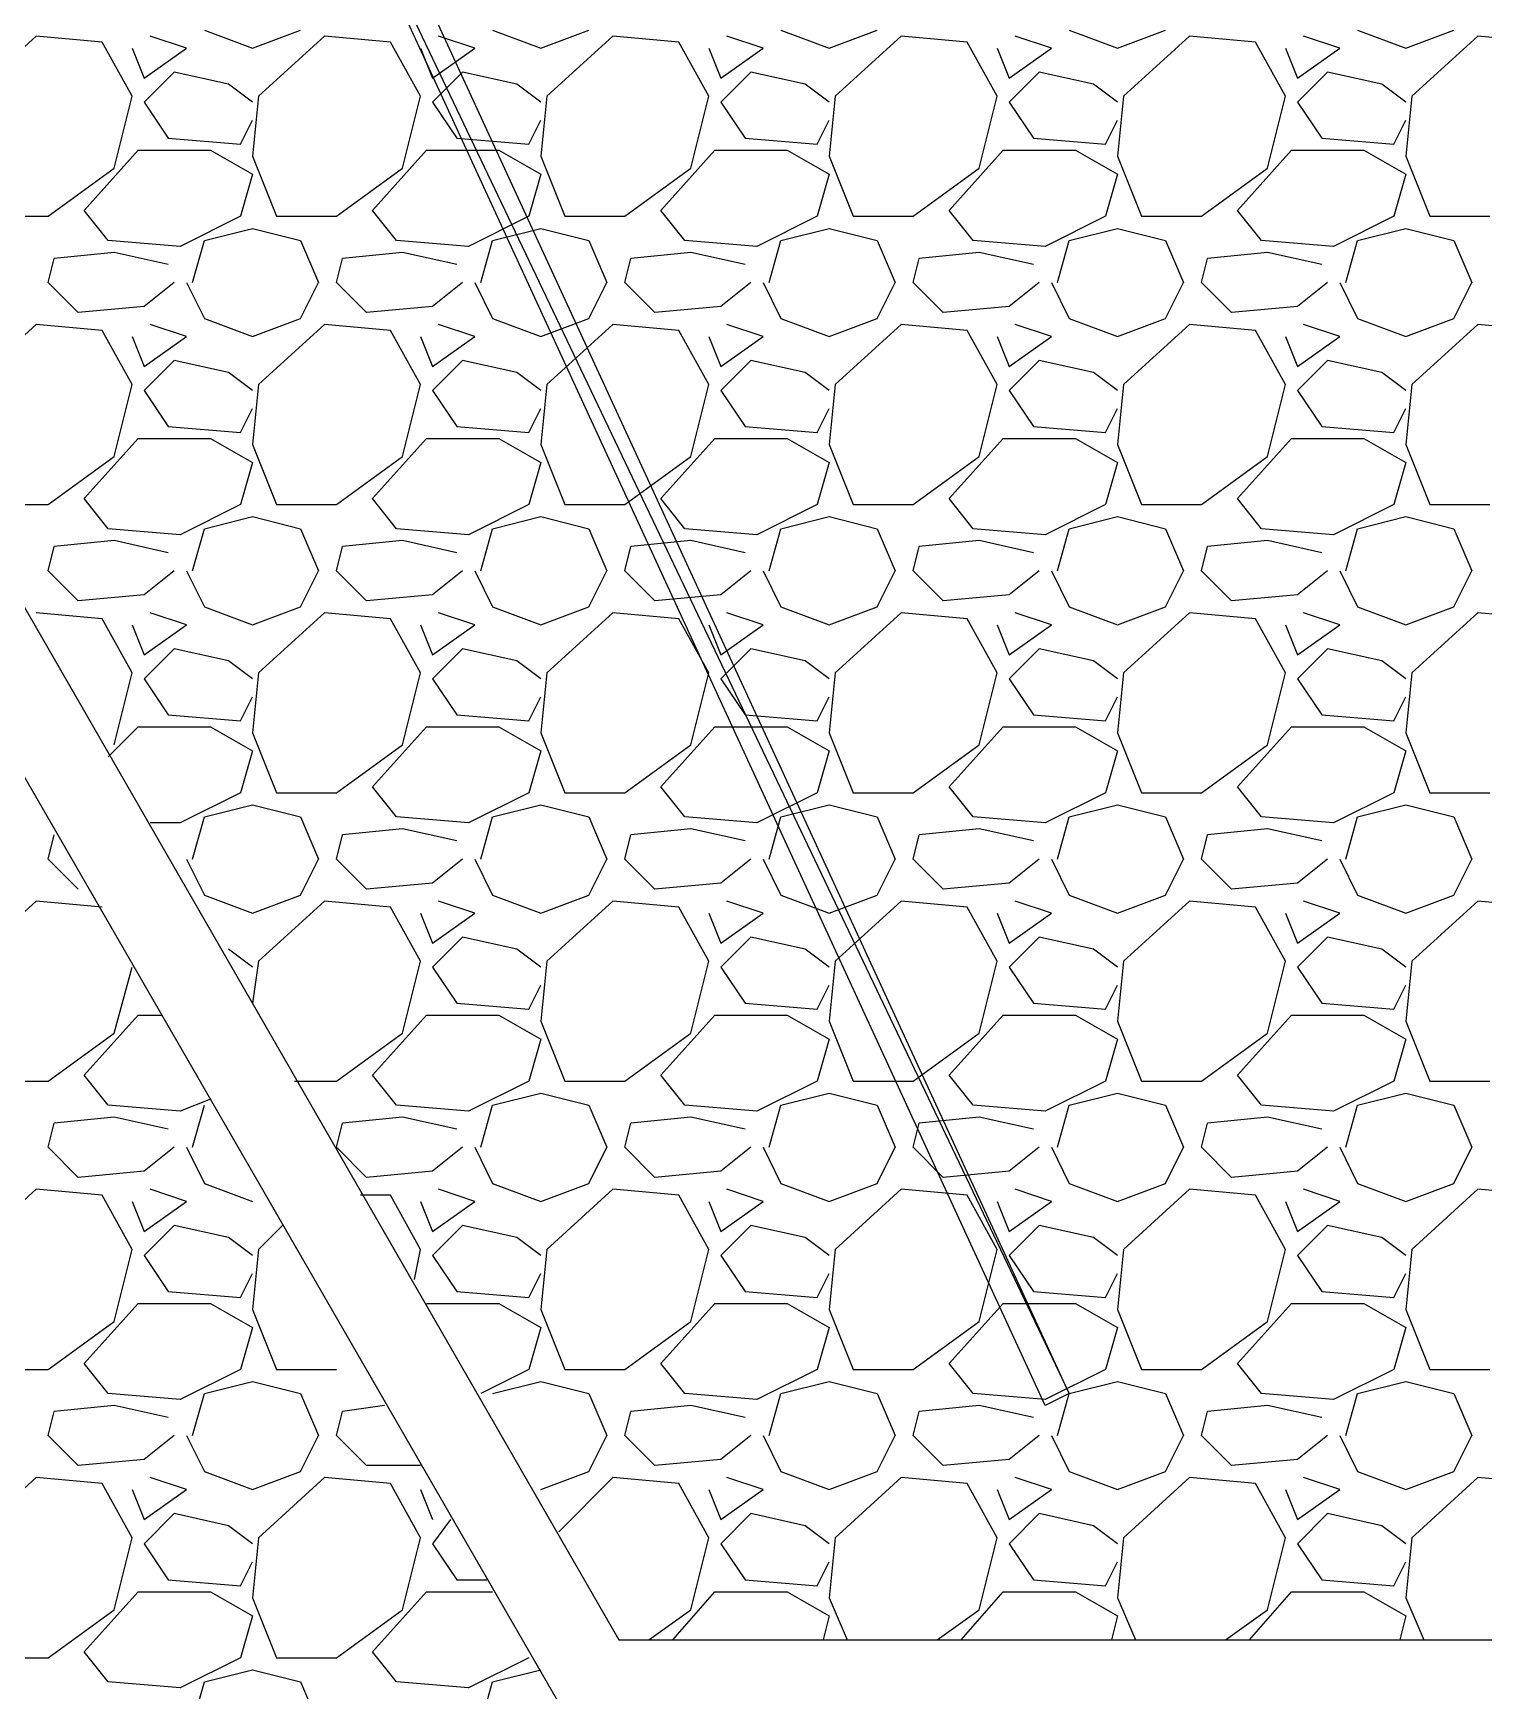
# Model space of a CAD drawing. Header units: metres. Extents: x 1 to 213, y 1 to 147.
# Drawn here: x 77.726 to 80.282, y 135.557 to 138.478 of the extents above; entities that cross this region are included whole.
import ezdxf

# ---------------------------------------------------------------- set-up
doc = ezdxf.new("R2010")
doc.units = ezdxf.units.M
doc.layers.add('00-BASE-ARQUITECTURA', color=8, linetype='Continuous')

msp = doc.modelspace()

# ---------------------------------------------------------------- linework, layer by layer
at = {"layer": '00-BASE-ARQUITECTURA'}
for points in [[(76.2599, 139.9857), (78.7576, 135.6465), (82.4512, 135.6465)], [(76.1753, 139.8269), (78.6729, 135.4983), (82.3559, 135.4983)], [(78.0591, 139.3189), (78.0168, 139.2978), (79.5513, 136.0804), (78.0591, 139.3189)], [(78.0168, 139.2978), (79.5513, 136.0804), (79.509, 136.0593), (78.0168, 139.2978)], [(77.731, 138.4723), (77.6146, 138.3664)], [(77.8474, 138.4617), (77.731, 138.4723)], [(77.9004, 138.3664), (77.8474, 138.4617)], [(77.9956, 138.4511), (77.9321, 138.4723)], [(78.0274, 138.4828), (78.112, 138.4511)], [(78.112, 138.4511), (78.1967, 138.4828)], [(78.239, 138.4723), (78.1226, 138.3664)], [(78.3554, 138.4617), (78.239, 138.4723)], [(78.4084, 138.3664), (78.3554, 138.4617)], [(78.5036, 138.4511), (78.4401, 138.4723)], [(78.5353, 138.4828), (78.62, 138.4511)], [(78.62, 138.4511), (78.7047, 138.4828)], [(78.747, 138.4723), (78.6306, 138.3664)], [(78.8634, 138.4617), (78.747, 138.4723)], [(78.9164, 138.3664), (78.8634, 138.4617)], [(79.0116, 138.4511), (78.9481, 138.4723)], [(79.0433, 138.4828), (79.128, 138.4511)], [(79.128, 138.4511), (79.2127, 138.4828)], [(79.255, 138.4723), (79.1386, 138.3664)], [(79.3714, 138.4617), (79.255, 138.4723)], [(79.4244, 138.3664), (79.3714, 138.4617)], [(79.5196, 138.4511), (79.4561, 138.4723)], [(79.5513, 138.4828), (79.636, 138.4511)], [(79.636, 138.4511), (79.7207, 138.4828)], [(79.763, 138.4723), (79.6466, 138.3664)], [(79.8794, 138.4617), (79.763, 138.4723)], [(79.9324, 138.3664), (79.8794, 138.4617)], [(80.0276, 138.4511), (79.9641, 138.4723)], [(80.0593, 138.4828), (80.144, 138.4511)], [(80.144, 138.4511), (80.2287, 138.4828)], [(80.271, 138.4723), (80.1546, 138.3664)], [(80.3874, 138.4617), (80.271, 138.4723)], [(77.9004, 138.4511), (77.9215, 138.3982)], [(77.9215, 138.3982), (77.9956, 138.4511)], [(78.4084, 138.4511), (78.4295, 138.3982)], [(78.4295, 138.3982), (78.5036, 138.4511)], [(78.9164, 138.4511), (78.9375, 138.3982)], [(78.9375, 138.3982), (79.0116, 138.4511)], [(79.4244, 138.4511), (79.4455, 138.3982)], [(79.4455, 138.3982), (79.5196, 138.4511)], [(79.9324, 138.4511), (79.9535, 138.3982)], [(79.9535, 138.3982), (80.0276, 138.4511)], [(77.9744, 138.4088), (77.9215, 138.3558)], [(78.0697, 138.3876), (77.9744, 138.4088)], [(78.4824, 138.4088), (78.4295, 138.3558)], [(78.5777, 138.3876), (78.4824, 138.4088)], [(78.9904, 138.4088), (78.9375, 138.3558)], [(79.0857, 138.3876), (78.9904, 138.4088)], [(79.4984, 138.4088), (79.4455, 138.3558)], [(79.5937, 138.3876), (79.4984, 138.4088)], [(80.0064, 138.4088), (79.9535, 138.3558)], [(80.1017, 138.3876), (80.0064, 138.4088)], [(78.112, 138.3558), (78.0697, 138.3876)], [(78.62, 138.3558), (78.5777, 138.3876)], [(79.128, 138.3558), (79.0857, 138.3876)], [(79.636, 138.3558), (79.5937, 138.3876)], [(80.144, 138.3558), (80.1017, 138.3876)], [(77.8686, 138.2394), (77.9004, 138.3664)], [(77.9215, 138.3558), (77.9638, 138.2923)], [(78.1226, 138.3664), (78.112, 138.2606)], [(78.3766, 138.2394), (78.4084, 138.3664)], [(78.4295, 138.3558), (78.4719, 138.2923)], [(78.6306, 138.3664), (78.62, 138.2606)], [(78.8846, 138.2394), (78.9164, 138.3664)], [(78.9375, 138.3558), (78.9799, 138.2923)], [(79.1386, 138.3664), (79.128, 138.2606)], [(79.3926, 138.2394), (79.4244, 138.3664)], [(79.4455, 138.3558), (79.4879, 138.2923)], [(79.6466, 138.3664), (79.636, 138.2606)], [(79.9006, 138.2394), (79.9324, 138.3664)], [(79.9535, 138.3558), (79.9959, 138.2923)], [(80.1546, 138.3664), (80.144, 138.2606)], [(78.0909, 138.2818), (78.112, 138.3241)], [(78.5989, 138.2818), (78.62, 138.3241)], [(79.1069, 138.2818), (79.128, 138.3241)], [(79.6149, 138.2818), (79.636, 138.3241)], [(80.1228, 138.2818), (80.144, 138.3241)], [(77.9638, 138.2923), (78.0909, 138.2818)], [(78.4719, 138.2923), (78.5989, 138.2818)], [(78.9799, 138.2923), (79.1069, 138.2818)], [(79.4879, 138.2923), (79.6149, 138.2818)], [(79.9959, 138.2923), (80.1228, 138.2818)], [(77.8157, 138.1653), (77.9109, 138.2712)], [(77.9109, 138.2712), (78.0379, 138.2712)], [(78.0379, 138.2712), (78.112, 138.2288)], [(78.112, 138.2606), (78.1544, 138.1548)], [(78.3237, 138.1653), (78.4189, 138.2712)], [(78.4189, 138.2712), (78.5459, 138.2712)], [(78.5459, 138.2712), (78.62, 138.2288)], [(78.62, 138.2606), (78.6624, 138.1548)], [(78.8317, 138.1653), (78.9269, 138.2712)], [(78.9269, 138.2712), (79.0539, 138.2712)], [(79.0539, 138.2712), (79.128, 138.2288)], [(79.128, 138.2606), (79.1704, 138.1548)], [(79.3397, 138.1653), (79.4349, 138.2712)], [(79.4349, 138.2712), (79.5619, 138.2712)], [(79.5619, 138.2712), (79.636, 138.2288)], [(79.636, 138.2606), (79.6784, 138.1548)], [(79.8477, 138.1653), (79.9429, 138.2712)], [(79.9429, 138.2712), (80.0699, 138.2712)], [(80.0699, 138.2712), (80.144, 138.2288)], [(80.144, 138.2606), (80.1864, 138.1548)], [(77.7522, 138.1548), (77.8686, 138.2394)], [(78.112, 138.2288), (78.0909, 138.1548)], [(78.2602, 138.1548), (78.3766, 138.2394)], [(78.62, 138.2288), (78.5989, 138.1548)], [(78.7682, 138.1548), (78.8846, 138.2394)], [(79.128, 138.2288), (79.1069, 138.1548)], [(79.2762, 138.1548), (79.3926, 138.2394)], [(79.636, 138.2288), (79.6149, 138.1548)], [(79.7842, 138.1548), (79.9006, 138.2394)], [(80.144, 138.2288), (80.1228, 138.1548)], [(77.858, 138.1124), (77.8157, 138.1653)], [(78.366, 138.1124), (78.3237, 138.1653)], [(78.874, 138.1124), (78.8317, 138.1653)], [(79.382, 138.1124), (79.3397, 138.1653)], [(79.89, 138.1124), (79.8477, 138.1653)], [(77.6464, 138.1548), (77.7522, 138.1548)], [(78.0909, 138.1548), (77.985, 138.1018)], [(78.1544, 138.1548), (78.2602, 138.1548)], [(78.5989, 138.1548), (78.493, 138.1018)], [(78.6624, 138.1548), (78.7682, 138.1548)], [(79.1069, 138.1548), (79.001, 138.1018)], [(79.1704, 138.1548), (79.2762, 138.1548)], [(79.6149, 138.1548), (79.509, 138.1018)], [(79.6784, 138.1548), (79.7842, 138.1548)], [(80.1228, 138.1548), (80.017, 138.1018)], [(80.1864, 138.1548), (80.2922, 138.1548)], [(77.985, 138.1018), (77.858, 138.1124)], [(78.0062, 138.0383), (78.0274, 138.1124)], [(78.0274, 138.1124), (78.112, 138.1336)], [(78.112, 138.1336), (78.1967, 138.1124)], [(78.1967, 138.1124), (78.2284, 138.0383)], [(78.493, 138.1018), (78.366, 138.1124)], [(78.5142, 138.0383), (78.5353, 138.1124)], [(78.5353, 138.1124), (78.62, 138.1336)], [(78.62, 138.1336), (78.7047, 138.1124)], [(78.7047, 138.1124), (78.7364, 138.0383)], [(79.001, 138.1018), (78.874, 138.1124)], [(79.0222, 138.0383), (79.0433, 138.1124)], [(79.0433, 138.1124), (79.128, 138.1336)], [(79.128, 138.1336), (79.2127, 138.1124)], [(79.2127, 138.1124), (79.2444, 138.0383)], [(79.509, 138.1018), (79.382, 138.1124)], [(79.5302, 138.0383), (79.5513, 138.1124)], [(79.5513, 138.1124), (79.636, 138.1336)], [(79.636, 138.1336), (79.7207, 138.1124)], [(79.7207, 138.1124), (79.7524, 138.0383)], [(80.017, 138.1018), (79.89, 138.1124)], [(80.0382, 138.0383), (80.0593, 138.1124)], [(80.0593, 138.1124), (80.144, 138.1336)], [(80.144, 138.1336), (80.2287, 138.1124)], [(80.2287, 138.1124), (80.2604, 138.0383)], [(77.7522, 138.0383), (77.7628, 138.0807)], [(77.8686, 138.0913), (77.7628, 138.0807)], [(77.9638, 138.0701), (77.8686, 138.0913)], [(78.2602, 138.0383), (78.2708, 138.0807)], [(78.3766, 138.0913), (78.2708, 138.0807)], [(78.4719, 138.0701), (78.3766, 138.0913)], [(78.7682, 138.0383), (78.7788, 138.0807)], [(78.8846, 138.0913), (78.7788, 138.0807)], [(78.9799, 138.0701), (78.8846, 138.0913)], [(79.2762, 138.0383), (79.2868, 138.0807)], [(79.3926, 138.0913), (79.2868, 138.0807)], [(79.4879, 138.0701), (79.3926, 138.0913)], [(79.7842, 138.0383), (79.7948, 138.0807)], [(79.9006, 138.0913), (79.7948, 138.0807)], [(79.9959, 138.0701), (79.9006, 138.0913)], [(77.8051, 137.9854), (77.7522, 138.0383)], [(77.9744, 138.0383), (77.9215, 137.996)], [(77.9956, 138.0383), (78.0274, 137.9748)], [(78.1967, 137.9748), (78.2284, 138.0383)], [(78.3131, 137.9854), (78.2602, 138.0383)], [(78.4824, 138.0383), (78.4295, 137.996)], [(78.5036, 138.0383), (78.5353, 137.9748)], [(78.7047, 137.9748), (78.7364, 138.0383)], [(78.8211, 137.9854), (78.7682, 138.0383)], [(78.9904, 138.0383), (78.9375, 137.996)], [(79.0116, 138.0383), (79.0433, 137.9748)], [(79.2127, 137.9748), (79.2444, 138.0383)], [(79.3291, 137.9854), (79.2762, 138.0383)], [(79.4984, 138.0383), (79.4455, 137.996)], [(79.5196, 138.0383), (79.5513, 137.9748)], [(79.7207, 137.9748), (79.7524, 138.0383)], [(79.8371, 137.9854), (79.7842, 138.0383)], [(80.0064, 138.0383), (79.9535, 137.996)], [(80.0276, 138.0383), (80.0593, 137.9748)], [(80.2287, 137.9748), (80.2604, 138.0383)], [(77.9215, 137.996), (77.8051, 137.9854)], [(78.4295, 137.996), (78.3131, 137.9854)], [(78.9375, 137.996), (78.8211, 137.9854)], [(79.4455, 137.996), (79.3291, 137.9854)], [(79.9535, 137.996), (79.8371, 137.9854)], [(77.731, 137.9643), (77.6146, 137.8584)], [(77.8474, 137.9537), (77.731, 137.9643)], [(77.9956, 137.9431), (77.9321, 137.9643)], [(78.0274, 137.9748), (78.112, 137.9431)], [(78.112, 137.9431), (78.1967, 137.9748)], [(78.239, 137.9643), (78.1226, 137.8584)], [(78.3554, 137.9537), (78.239, 137.9643)], [(78.5036, 137.9431), (78.4401, 137.9643)], [(78.5353, 137.9748), (78.62, 137.9431)], [(78.62, 137.9431), (78.7047, 137.9748)], [(78.747, 137.9643), (78.6306, 137.8584)], [(78.8634, 137.9537), (78.747, 137.9643)], [(79.0116, 137.9431), (78.9481, 137.9643)], [(79.0433, 137.9748), (79.128, 137.9431)], [(79.128, 137.9431), (79.2127, 137.9748)], [(79.255, 137.9643), (79.1386, 137.8584)], [(79.3714, 137.9537), (79.255, 137.9643)], [(79.5196, 137.9431), (79.4561, 137.9643)], [(79.5513, 137.9748), (79.636, 137.9431)], [(79.636, 137.9431), (79.7207, 137.9748)], [(79.763, 137.9643), (79.6466, 137.8584)], [(79.8794, 137.9537), (79.763, 137.9643)], [(80.0276, 137.9431), (79.9641, 137.9643)], [(80.0593, 137.9748), (80.144, 137.9431)], [(80.144, 137.9431), (80.2287, 137.9748)], [(80.271, 137.9643), (80.1546, 137.8584)], [(80.3874, 137.9537), (80.271, 137.9643)], [(77.9004, 137.8584), (77.8474, 137.9537)], [(77.9004, 137.9431), (77.9215, 137.8902)], [(77.9215, 137.8902), (77.9956, 137.9431)], [(78.4084, 137.8584), (78.3554, 137.9537)], [(78.4084, 137.9431), (78.4295, 137.8902)], [(78.4295, 137.8902), (78.5036, 137.9431)], [(78.9164, 137.8584), (78.8634, 137.9537)], [(78.9164, 137.9431), (78.9375, 137.8902)], [(78.9375, 137.8902), (79.0116, 137.9431)], [(79.4244, 137.8584), (79.3714, 137.9537)], [(79.4244, 137.9431), (79.4455, 137.8902)], [(79.4455, 137.8902), (79.5196, 137.9431)], [(79.9324, 137.8584), (79.8794, 137.9537)], [(79.9324, 137.9431), (79.9535, 137.8902)], [(79.9535, 137.8902), (80.0276, 137.9431)], [(77.9744, 137.9008), (77.9215, 137.8478)], [(78.0697, 137.8796), (77.9744, 137.9008)], [(78.4824, 137.9008), (78.4295, 137.8478)], [(78.5777, 137.8796), (78.4824, 137.9008)], [(78.9904, 137.9008), (78.9375, 137.8478)], [(79.0857, 137.8796), (78.9904, 137.9008)], [(79.4984, 137.9008), (79.4455, 137.8478)], [(79.5937, 137.8796), (79.4984, 137.9008)], [(80.0064, 137.9008), (79.9535, 137.8478)], [(80.1017, 137.8796), (80.0064, 137.9008)], [(78.112, 137.8478), (78.0697, 137.8796)], [(78.62, 137.8478), (78.5777, 137.8796)], [(79.128, 137.8478), (79.0857, 137.8796)], [(79.636, 137.8478), (79.5937, 137.8796)], [(80.144, 137.8478), (80.1017, 137.8796)], [(77.8686, 137.7314), (77.9004, 137.8584)], [(77.9215, 137.8478), (77.9638, 137.7843)], [(78.1226, 137.8584), (78.112, 137.7526)], [(78.3766, 137.7314), (78.4084, 137.8584)], [(78.4295, 137.8478), (78.4719, 137.7843)], [(78.6306, 137.8584), (78.62, 137.7526)], [(78.8846, 137.7314), (78.9164, 137.8584)], [(78.9375, 137.8478), (78.9799, 137.7843)], [(79.1386, 137.8584), (79.128, 137.7526)], [(79.3926, 137.7314), (79.4244, 137.8584)], [(79.4455, 137.8478), (79.4879, 137.7843)], [(79.6466, 137.8584), (79.636, 137.7526)], [(79.9006, 137.7314), (79.9324, 137.8584)], [(79.9535, 137.8478), (79.9959, 137.7843)], [(80.1546, 137.8584), (80.144, 137.7526)], [(78.0909, 137.7738), (78.112, 137.8161)], [(78.5989, 137.7738), (78.62, 137.8161)], [(79.1069, 137.7738), (79.128, 137.8161)], [(79.6149, 137.7738), (79.636, 137.8161)], [(80.1228, 137.7738), (80.144, 137.8161)], [(77.9638, 137.7843), (78.0909, 137.7738)], [(78.4719, 137.7843), (78.5989, 137.7738)], [(78.9799, 137.7843), (79.1069, 137.7738)], [(79.4879, 137.7843), (79.6149, 137.7738)], [(79.9959, 137.7843), (80.1228, 137.7738)], [(77.8157, 137.6573), (77.9109, 137.7632)], [(77.9109, 137.7632), (78.0379, 137.7632)], [(78.0379, 137.7632), (78.112, 137.7208)], [(78.3237, 137.6573), (78.4189, 137.7632)], [(78.4189, 137.7632), (78.5459, 137.7632)], [(78.5459, 137.7632), (78.62, 137.7208)], [(78.8317, 137.6573), (78.9269, 137.7632)], [(78.9269, 137.7632), (79.0539, 137.7632)], [(79.0539, 137.7632), (79.128, 137.7208)], [(79.3397, 137.6573), (79.4349, 137.7632)], [(79.4349, 137.7632), (79.5619, 137.7632)], [(79.5619, 137.7632), (79.636, 137.7208)], [(79.8477, 137.6573), (79.9429, 137.7632)], [(79.9429, 137.7632), (80.0699, 137.7632)], [(80.0699, 137.7632), (80.144, 137.7208)], [(77.7522, 137.6468), (77.8686, 137.7314)], [(78.112, 137.7526), (78.1544, 137.6468)], [(78.2602, 137.6468), (78.3766, 137.7314)], [(78.62, 137.7526), (78.6624, 137.6468)], [(78.7682, 137.6468), (78.8846, 137.7314)], [(79.128, 137.7526), (79.1704, 137.6468)], [(79.2762, 137.6468), (79.3926, 137.7314)], [(79.636, 137.7526), (79.6784, 137.6468)], [(79.7842, 137.6468), (79.9006, 137.7314)], [(80.144, 137.7526), (80.1864, 137.6468)], [(78.112, 137.7208), (78.0909, 137.6468)], [(78.62, 137.7208), (78.5989, 137.6468)], [(79.128, 137.7208), (79.1069, 137.6468)], [(79.636, 137.7208), (79.6149, 137.6468)], [(80.144, 137.7208), (80.1228, 137.6468)], [(77.6464, 137.6468), (77.7522, 137.6468)], [(77.858, 137.6044), (77.8157, 137.6573)], [(78.0909, 137.6468), (77.985, 137.5938)], [(78.1544, 137.6468), (78.2602, 137.6468)], [(78.366, 137.6044), (78.3237, 137.6573)], [(78.5989, 137.6468), (78.493, 137.5938)], [(78.6624, 137.6468), (78.7682, 137.6468)], [(78.874, 137.6044), (78.8317, 137.6573)], [(79.1069, 137.6468), (79.001, 137.5938)], [(79.1704, 137.6468), (79.2762, 137.6468)], [(79.382, 137.6044), (79.3397, 137.6573)], [(79.6149, 137.6468), (79.509, 137.5938)], [(79.6784, 137.6468), (79.7842, 137.6468)], [(79.89, 137.6044), (79.8477, 137.6573)], [(80.1228, 137.6468), (80.017, 137.5938)], [(80.1864, 137.6468), (80.2922, 137.6468)], [(78.0274, 137.6044), (78.112, 137.6256)], [(78.112, 137.6256), (78.1967, 137.6044)], [(78.5353, 137.6044), (78.62, 137.6256)], [(78.62, 137.6256), (78.7047, 137.6044)], [(79.0433, 137.6044), (79.128, 137.6256)], [(79.128, 137.6256), (79.2127, 137.6044)], [(79.5513, 137.6044), (79.636, 137.6256)], [(79.636, 137.6256), (79.7207, 137.6044)], [(80.0593, 137.6044), (80.144, 137.6256)], [(80.144, 137.6256), (80.2287, 137.6044)], [(77.8686, 137.5833), (77.7628, 137.5727)], [(77.985, 137.5938), (77.858, 137.6044)], [(77.9638, 137.5621), (77.8686, 137.5833)], [(78.0062, 137.5303), (78.0274, 137.6044)], [(78.1967, 137.6044), (78.2284, 137.5303)], [(78.3766, 137.5833), (78.2708, 137.5727)], [(78.493, 137.5938), (78.366, 137.6044)], [(78.4719, 137.5621), (78.3766, 137.5833)], [(78.5142, 137.5303), (78.5353, 137.6044)], [(78.7047, 137.6044), (78.7364, 137.5303)], [(78.8846, 137.5833), (78.7788, 137.5727)], [(79.001, 137.5938), (78.874, 137.6044)], [(78.9799, 137.5621), (78.8846, 137.5833)], [(79.0222, 137.5303), (79.0433, 137.6044)], [(79.2127, 137.6044), (79.2444, 137.5303)], [(79.3926, 137.5833), (79.2868, 137.5727)], [(79.509, 137.5938), (79.382, 137.6044)], [(79.4879, 137.5621), (79.3926, 137.5833)], [(79.5302, 137.5303), (79.5513, 137.6044)], [(79.7207, 137.6044), (79.7524, 137.5303)], [(79.9006, 137.5833), (79.7948, 137.5727)], [(80.017, 137.5938), (79.89, 137.6044)], [(79.9959, 137.5621), (79.9006, 137.5833)], [(80.0382, 137.5303), (80.0593, 137.6044)], [(80.2287, 137.6044), (80.2604, 137.5303)], [(77.7522, 137.5303), (77.7628, 137.5727)], [(78.2602, 137.5303), (78.2708, 137.5727)], [(78.7682, 137.5303), (78.7788, 137.5727)], [(79.2762, 137.5303), (79.2868, 137.5727)], [(79.7842, 137.5303), (79.7948, 137.5727)], [(77.8051, 137.4774), (77.7522, 137.5303)], [(77.9744, 137.5303), (77.9215, 137.488)], [(77.9956, 137.5303), (78.0274, 137.4668)], [(78.1967, 137.4668), (78.2284, 137.5303)], [(78.3131, 137.4774), (78.2602, 137.5303)], [(78.4824, 137.5303), (78.4295, 137.488)], [(78.5036, 137.5303), (78.5353, 137.4668)], [(78.7047, 137.4668), (78.7364, 137.5303)], [(78.8211, 137.4774), (78.7682, 137.5303)], [(78.9904, 137.5303), (78.9375, 137.488)], [(79.0116, 137.5303), (79.0433, 137.4668)], [(79.2127, 137.4668), (79.2444, 137.5303)], [(79.3291, 137.4774), (79.2762, 137.5303)], [(79.4984, 137.5303), (79.4455, 137.488)], [(79.5196, 137.5303), (79.5513, 137.4668)], [(79.7207, 137.4668), (79.7524, 137.5303)], [(79.8371, 137.4774), (79.7842, 137.5303)], [(80.0064, 137.5303), (79.9535, 137.488)], [(80.0276, 137.5303), (80.0593, 137.4668)], [(80.2287, 137.4668), (80.2604, 137.5303)], [(77.9215, 137.488), (77.8051, 137.4774)], [(78.0274, 137.4668), (78.112, 137.4351)], [(78.112, 137.4351), (78.1967, 137.4668)], [(78.4295, 137.488), (78.3131, 137.4774)], [(78.5353, 137.4668), (78.62, 137.4351)], [(78.62, 137.4351), (78.7047, 137.4668)], [(78.9375, 137.488), (78.8211, 137.4774)], [(79.0433, 137.4668), (79.128, 137.4351)], [(79.128, 137.4351), (79.2127, 137.4668)], [(79.4455, 137.488), (79.3291, 137.4774)], [(79.5513, 137.4668), (79.636, 137.4351)], [(79.636, 137.4351), (79.7207, 137.4668)], [(79.9535, 137.488), (79.8371, 137.4774)], [(80.0593, 137.4668), (80.144, 137.4351)], [(80.144, 137.4351), (80.2287, 137.4668)], [(77.8474, 137.4457), (77.731, 137.4563)], [(77.9004, 137.3504), (77.8474, 137.4457)], [(77.9004, 137.4351), (77.9215, 137.3822)], [(77.9215, 137.3822), (77.9956, 137.4351)], [(77.9956, 137.4351), (77.9321, 137.4563)], [(78.239, 137.4563), (78.1226, 137.3504)], [(78.3554, 137.4457), (78.239, 137.4563)], [(78.4084, 137.3504), (78.3554, 137.4457)], [(78.4084, 137.4351), (78.4295, 137.3822)], [(78.4295, 137.3822), (78.5036, 137.4351)], [(78.5036, 137.4351), (78.4401, 137.4563)], [(78.747, 137.4563), (78.6306, 137.3504)], [(78.8634, 137.4457), (78.747, 137.4563)], [(78.9164, 137.3504), (78.8634, 137.4457)], [(78.9164, 137.4351), (78.9375, 137.3822)], [(78.9375, 137.3822), (79.0116, 137.4351)], [(79.0116, 137.4351), (78.9481, 137.4563)], [(79.255, 137.4563), (79.1386, 137.3504)], [(79.3714, 137.4457), (79.255, 137.4563)], [(79.4244, 137.3504), (79.3714, 137.4457)], [(79.4244, 137.4351), (79.4455, 137.3822)], [(79.4455, 137.3822), (79.5196, 137.4351)], [(79.5196, 137.4351), (79.4561, 137.4563)], [(79.763, 137.4563), (79.6466, 137.3504)], [(79.8794, 137.4457), (79.763, 137.4563)], [(79.9324, 137.3504), (79.8794, 137.4457)], [(79.9324, 137.4351), (79.9535, 137.3822)], [(79.9535, 137.3822), (80.0276, 137.4351)], [(80.0276, 137.4351), (79.9641, 137.4563)], [(80.271, 137.4563), (80.1546, 137.3504)], [(80.3874, 137.4457), (80.271, 137.4563)], [(77.9744, 137.3928), (77.9215, 137.3398)], [(78.0697, 137.3716), (77.9744, 137.3928)], [(78.4824, 137.3928), (78.4295, 137.3398)], [(78.5777, 137.3716), (78.4824, 137.3928)], [(78.9904, 137.3928), (78.9375, 137.3398)], [(79.0857, 137.3716), (78.9904, 137.3928)], [(79.4984, 137.3928), (79.4455, 137.3398)], [(79.5937, 137.3716), (79.4984, 137.3928)], [(80.0064, 137.3928), (79.9535, 137.3398)], [(80.1017, 137.3716), (80.0064, 137.3928)], [(77.8686, 137.2234), (77.9004, 137.3504)], [(78.112, 137.3398), (78.0697, 137.3716)], [(78.1226, 137.3504), (78.112, 137.2446)], [(78.3766, 137.2234), (78.4084, 137.3504)], [(78.62, 137.3398), (78.5777, 137.3716)], [(78.6306, 137.3504), (78.62, 137.2446)], [(78.8846, 137.2234), (78.9164, 137.3504)], [(79.128, 137.3398), (79.0857, 137.3716)], [(79.1386, 137.3504), (79.128, 137.2446)], [(79.3926, 137.2234), (79.4244, 137.3504)], [(79.636, 137.3398), (79.5937, 137.3716)], [(79.6466, 137.3504), (79.636, 137.2446)], [(79.9006, 137.2234), (79.9324, 137.3504)], [(80.144, 137.3398), (80.1017, 137.3716)], [(80.1546, 137.3504), (80.144, 137.2446)], [(77.9215, 137.3398), (77.9638, 137.2763)], [(78.4295, 137.3398), (78.4719, 137.2763)], [(78.9375, 137.3398), (78.9799, 137.2763)], [(79.4455, 137.3398), (79.4879, 137.2763)], [(79.9535, 137.3398), (79.9959, 137.2763)], [(78.0909, 137.2658), (78.112, 137.3081)], [(78.5989, 137.2658), (78.62, 137.3081)], [(79.1069, 137.2658), (79.128, 137.3081)], [(79.6149, 137.2658), (79.636, 137.3081)], [(80.1228, 137.2658), (80.144, 137.3081)], [(77.9638, 137.2763), (78.0909, 137.2658)], [(78.4719, 137.2763), (78.5989, 137.2658)], [(78.9799, 137.2763), (79.1069, 137.2658)], [(79.4879, 137.2763), (79.6149, 137.2658)], [(79.9959, 137.2763), (80.1228, 137.2658)], [(77.858, 137.2023), (77.9109, 137.2552)], [(77.9109, 137.2552), (78.0379, 137.2552)], [(78.0379, 137.2552), (78.112, 137.2128)], [(78.112, 137.2446), (78.1544, 137.1388)], [(78.3237, 137.1493), (78.4189, 137.2552)], [(78.4189, 137.2552), (78.5459, 137.2552)], [(78.5459, 137.2552), (78.62, 137.2128)], [(78.62, 137.2446), (78.6624, 137.1388)], [(78.8317, 137.1493), (78.9269, 137.2552)], [(78.9269, 137.2552), (79.0539, 137.2552)], [(79.0539, 137.2552), (79.128, 137.2128)], [(79.128, 137.2446), (79.1704, 137.1388)], [(79.3397, 137.1493), (79.4349, 137.2552)], [(79.4349, 137.2552), (79.5619, 137.2552)], [(79.5619, 137.2552), (79.636, 137.2128)], [(79.636, 137.2446), (79.6784, 137.1388)], [(79.8477, 137.1493), (79.9429, 137.2552)], [(79.9429, 137.2552), (80.0699, 137.2552)], [(80.0699, 137.2552), (80.144, 137.2128)], [(80.144, 137.2446), (80.1864, 137.1388)], [(78.112, 137.2128), (78.0909, 137.1388)], [(78.2602, 137.1388), (78.3766, 137.2234)], [(78.62, 137.2128), (78.5989, 137.1388)], [(78.7682, 137.1388), (78.8846, 137.2234)], [(79.128, 137.2128), (79.1069, 137.1388)], [(79.2762, 137.1388), (79.3926, 137.2234)], [(79.636, 137.2128), (79.6149, 137.1388)], [(79.7842, 137.1388), (79.9006, 137.2234)], [(80.144, 137.2128), (80.1228, 137.1388)], [(78.366, 137.0964), (78.3237, 137.1493)], [(78.874, 137.0964), (78.8317, 137.1493)], [(79.382, 137.0964), (79.3397, 137.1493)], [(79.89, 137.0964), (79.8477, 137.1493)], [(78.0909, 137.1388), (77.985, 137.0858)], [(78.0274, 137.0964), (78.112, 137.1176)], [(78.112, 137.1176), (78.1967, 137.0964)], [(78.1544, 137.1388), (78.2602, 137.1388)], [(78.5989, 137.1388), (78.493, 137.0858)], [(78.5353, 137.0964), (78.62, 137.1176)], [(78.62, 137.1176), (78.7047, 137.0964)], [(78.6624, 137.1388), (78.7682, 137.1388)], [(79.1069, 137.1388), (79.001, 137.0858)], [(79.0433, 137.0964), (79.128, 137.1176)], [(79.128, 137.1176), (79.2127, 137.0964)], [(79.1704, 137.1388), (79.2762, 137.1388)], [(79.6149, 137.1388), (79.509, 137.0858)], [(79.5513, 137.0964), (79.636, 137.1176)], [(79.636, 137.1176), (79.7207, 137.0964)], [(79.6784, 137.1388), (79.7842, 137.1388)], [(80.1228, 137.1388), (80.017, 137.0858)], [(80.0593, 137.0964), (80.144, 137.1176)], [(80.144, 137.1176), (80.2287, 137.0964)], [(80.1864, 137.1388), (80.2922, 137.1388)], [(77.985, 137.0858), (77.9321, 137.0858)], [(78.0062, 137.0223), (78.0274, 137.0964)], [(78.1967, 137.0964), (78.2284, 137.0223)], [(78.493, 137.0858), (78.366, 137.0964)], [(78.5142, 137.0223), (78.5353, 137.0964)], [(78.7047, 137.0964), (78.7364, 137.0223)], [(79.001, 137.0858), (78.874, 137.0964)], [(79.0222, 137.0223), (79.0433, 137.0964)], [(79.2127, 137.0964), (79.2444, 137.0223)], [(79.509, 137.0858), (79.382, 137.0964)], [(79.5302, 137.0223), (79.5513, 137.0964)], [(79.7207, 137.0964), (79.7524, 137.0223)], [(80.017, 137.0858), (79.89, 137.0964)], [(80.0382, 137.0223), (80.0593, 137.0964)], [(80.2287, 137.0964), (80.2604, 137.0223)], [(77.7522, 137.0223), (77.7628, 137.0647)], [(78.2602, 137.0223), (78.2708, 137.0647)], [(78.3766, 137.0753), (78.2708, 137.0647)], [(78.4719, 137.0541), (78.3766, 137.0753)], [(78.7682, 137.0223), (78.7788, 137.0647)], [(78.8846, 137.0753), (78.7788, 137.0647)], [(78.9799, 137.0541), (78.8846, 137.0753)], [(79.2762, 137.0223), (79.2868, 137.0647)], [(79.3926, 137.0753), (79.2868, 137.0647)], [(79.4879, 137.0541), (79.3926, 137.0753)], [(79.7842, 137.0223), (79.7948, 137.0647)], [(79.9006, 137.0753), (79.7948, 137.0647)], [(79.9959, 137.0541), (79.9006, 137.0753)], [(77.8051, 136.9694), (77.7522, 137.0223)], [(77.9956, 137.0223), (78.0274, 136.9588)], [(78.1967, 136.9588), (78.2284, 137.0223)], [(78.3131, 136.9694), (78.2602, 137.0223)], [(78.4824, 137.0223), (78.4295, 136.98)], [(78.5036, 137.0223), (78.5353, 136.9588)], [(78.7047, 136.9588), (78.7364, 137.0223)], [(78.8211, 136.9694), (78.7682, 137.0223)], [(78.9904, 137.0223), (78.9375, 136.98)], [(79.0116, 137.0223), (79.0433, 136.9588)], [(79.2127, 136.9588), (79.2444, 137.0223)], [(79.3291, 136.9694), (79.2762, 137.0223)], [(79.4984, 137.0223), (79.4455, 136.98)], [(79.5196, 137.0223), (79.5513, 136.9588)], [(79.7207, 136.9588), (79.7524, 137.0223)], [(79.8371, 136.9694), (79.7842, 137.0223)], [(80.0064, 137.0223), (79.9535, 136.98)], [(80.0276, 137.0223), (80.0593, 136.9588)], [(80.2287, 136.9588), (80.2604, 137.0223)], [(78.4295, 136.98), (78.3131, 136.9694)], [(78.9375, 136.98), (78.8211, 136.9694)], [(79.4455, 136.98), (79.3291, 136.9694)], [(79.9535, 136.98), (79.8371, 136.9694)], [(77.731, 136.9483), (77.6146, 136.8424)], [(77.8474, 136.9377), (77.731, 136.9483)], [(78.0274, 136.9588), (78.112, 136.9271)], [(78.112, 136.9271), (78.1967, 136.9588)], [(78.239, 136.9483), (78.1226, 136.8424)], [(78.3554, 136.9377), (78.239, 136.9483)], [(78.4084, 136.8424), (78.3554, 136.9377)], [(78.5036, 136.9271), (78.4401, 136.9483)], [(78.5353, 136.9588), (78.62, 136.9271)], [(78.62, 136.9271), (78.7047, 136.9588)], [(78.747, 136.9483), (78.6306, 136.8424)], [(78.8634, 136.9377), (78.747, 136.9483)], [(78.9164, 136.8424), (78.8634, 136.9377)], [(79.0116, 136.9271), (78.9481, 136.9483)], [(79.0433, 136.9588), (79.128, 136.9271)], [(79.128, 136.9271), (79.2127, 136.9588)], [(79.255, 136.9483), (79.1386, 136.8424)], [(79.3714, 136.9377), (79.255, 136.9483)], [(79.4244, 136.8424), (79.3714, 136.9377)], [(79.5196, 136.9271), (79.4561, 136.9483)], [(79.5513, 136.9588), (79.636, 136.9271)], [(79.636, 136.9271), (79.7207, 136.9588)], [(79.763, 136.9483), (79.6466, 136.8424)], [(79.8794, 136.9377), (79.763, 136.9483)], [(79.9324, 136.8424), (79.8794, 136.9377)], [(80.0276, 136.9271), (79.9641, 136.9483)], [(80.0593, 136.9588), (80.144, 136.9271)], [(80.144, 136.9271), (80.2287, 136.9588)], [(80.271, 136.9483), (80.1546, 136.8424)], [(80.3874, 136.9377), (80.271, 136.9483)], [(78.4084, 136.9271), (78.4295, 136.8742)], [(78.4295, 136.8742), (78.5036, 136.9271)], [(78.9164, 136.9271), (78.9375, 136.8742)], [(78.9375, 136.8742), (79.0116, 136.9271)], [(79.4244, 136.9271), (79.4455, 136.8742)], [(79.4455, 136.8742), (79.5196, 136.9271)], [(79.9324, 136.9271), (79.9535, 136.8742)], [(79.9535, 136.8742), (80.0276, 136.9271)], [(78.4824, 136.8848), (78.4295, 136.8318)], [(78.5777, 136.8636), (78.4824, 136.8848)], [(78.9904, 136.8848), (78.9375, 136.8318)], [(79.0857, 136.8636), (78.9904, 136.8848)], [(79.4984, 136.8848), (79.4455, 136.8318)], [(79.5937, 136.8636), (79.4984, 136.8848)], [(80.0064, 136.8848), (79.9535, 136.8318)], [(80.1017, 136.8636), (80.0064, 136.8848)], [(78.112, 136.8318), (78.0697, 136.8636)], [(78.62, 136.8318), (78.5777, 136.8636)], [(79.128, 136.8318), (79.0857, 136.8636)], [(79.636, 136.8318), (79.5937, 136.8636)], [(80.144, 136.8318), (80.1017, 136.8636)], [(77.8686, 136.7154), (77.9004, 136.8318)], [(78.1226, 136.8424), (78.112, 136.7683)], [(78.3766, 136.7154), (78.4084, 136.8424)], [(78.4295, 136.8318), (78.4719, 136.7683)], [(78.6306, 136.8424), (78.62, 136.7366)], [(78.8846, 136.7154), (78.9164, 136.8424)], [(78.9375, 136.8318), (78.9799, 136.7683)], [(79.1386, 136.8424), (79.128, 136.7366)], [(79.3926, 136.7154), (79.4244, 136.8424)], [(79.4455, 136.8318), (79.4879, 136.7683)], [(79.6466, 136.8424), (79.636, 136.7366)], [(79.9006, 136.7154), (79.9324, 136.8424)], [(79.9535, 136.8318), (79.9959, 136.7683)], [(80.1546, 136.8424), (80.144, 136.7366)], [(78.5989, 136.7578), (78.62, 136.8001)], [(79.1069, 136.7578), (79.128, 136.8001)], [(79.6149, 136.7578), (79.636, 136.8001)], [(80.1228, 136.7578), (80.144, 136.8001)], [(78.4719, 136.7683), (78.5989, 136.7578)], [(78.9799, 136.7683), (79.1069, 136.7578)], [(79.4879, 136.7683), (79.6149, 136.7578)], [(79.9959, 136.7683), (80.1228, 136.7578)], [(77.8157, 136.6413), (77.9109, 136.7472)], [(77.9109, 136.7472), (77.9533, 136.7472)], [(78.3237, 136.6413), (78.4189, 136.7472)], [(78.4189, 136.7472), (78.5459, 136.7472)], [(78.5459, 136.7472), (78.62, 136.7048)], [(78.62, 136.7366), (78.6624, 136.6308)], [(78.8317, 136.6413), (78.9269, 136.7472)], [(78.9269, 136.7472), (79.0539, 136.7472)], [(79.0539, 136.7472), (79.128, 136.7048)], [(79.128, 136.7366), (79.1704, 136.6308)], [(79.3397, 136.6413), (79.4349, 136.7472)], [(79.4349, 136.7472), (79.5619, 136.7472)], [(79.5619, 136.7472), (79.636, 136.7048)], [(79.636, 136.7366), (79.6784, 136.6308)], [(79.8477, 136.6413), (79.9429, 136.7472)], [(79.9429, 136.7472), (80.0699, 136.7472)], [(80.0699, 136.7472), (80.144, 136.7048)], [(80.144, 136.7366), (80.1864, 136.6308)], [(77.7522, 136.6308), (77.8686, 136.7154)], [(78.2602, 136.6308), (78.3766, 136.7154)], [(78.62, 136.7048), (78.5989, 136.6308)], [(78.7682, 136.6308), (78.8846, 136.7154)], [(79.128, 136.7048), (79.1069, 136.6308)], [(79.2762, 136.6308), (79.3926, 136.7154)], [(79.636, 136.7048), (79.6149, 136.6308)], [(79.7842, 136.6308), (79.9006, 136.7154)], [(80.144, 136.7048), (80.1228, 136.6308)], [(77.6464, 136.6308), (77.7522, 136.6308)], [(77.858, 136.5884), (77.8157, 136.6413)], [(78.1861, 136.6308), (78.2602, 136.6308)], [(78.366, 136.5884), (78.3237, 136.6413)], [(78.5989, 136.6308), (78.493, 136.5778)], [(78.6624, 136.6308), (78.7682, 136.6308)], [(78.874, 136.5884), (78.8317, 136.6413)], [(79.1069, 136.6308), (79.001, 136.5778)], [(79.1704, 136.6308), (79.2762, 136.6308)], [(79.382, 136.5884), (79.3397, 136.6413)], [(79.6149, 136.6308), (79.509, 136.5778)], [(79.6784, 136.6308), (79.7842, 136.6308)], [(79.89, 136.5884), (79.8477, 136.6413)], [(80.1228, 136.6308), (80.017, 136.5778)], [(80.1864, 136.6308), (80.2922, 136.6308)], [(77.985, 136.5778), (77.858, 136.5884)], [(78.0379, 136.599), (77.985, 136.5778)], [(78.0062, 136.5143), (78.0274, 136.5884)], [(78.493, 136.5778), (78.366, 136.5884)], [(78.5142, 136.5143), (78.5353, 136.5884)], [(78.5353, 136.5884), (78.62, 136.6096)], [(78.62, 136.6096), (78.7047, 136.5884)], [(78.7047, 136.5884), (78.7364, 136.5143)], [(79.001, 136.5778), (78.874, 136.5884)], [(79.0222, 136.5143), (79.0433, 136.5884)], [(79.0433, 136.5884), (79.128, 136.6096)], [(79.128, 136.6096), (79.2127, 136.5884)], [(79.2127, 136.5884), (79.2444, 136.5143)], [(79.509, 136.5778), (79.382, 136.5884)], [(79.5302, 136.5143), (79.5513, 136.5884)], [(79.5513, 136.5884), (79.636, 136.6096)], [(79.636, 136.6096), (79.7207, 136.5884)], [(79.7207, 136.5884), (79.7524, 136.5143)], [(80.017, 136.5778), (79.89, 136.5884)], [(80.0382, 136.5143), (80.0593, 136.5884)], [(80.0593, 136.5884), (80.144, 136.6096)], [(80.144, 136.6096), (80.2287, 136.5884)], [(80.2287, 136.5884), (80.2604, 136.5143)], [(77.7522, 136.5143), (77.7628, 136.5567)], [(77.8686, 136.5673), (77.7628, 136.5567)], [(77.9638, 136.5461), (77.8686, 136.5673)], [(78.2602, 136.5143), (78.2708, 136.5567)], [(78.3766, 136.5673), (78.2708, 136.5567)], [(78.4719, 136.5461), (78.3766, 136.5673)], [(78.7682, 136.5143), (78.7788, 136.5567)], [(78.8846, 136.5673), (78.7788, 136.5567)], [(78.9799, 136.5461), (78.8846, 136.5673)], [(79.2762, 136.5143), (79.2868, 136.5567)], [(79.3926, 136.5673), (79.2868, 136.5567)], [(79.4879, 136.5461), (79.3926, 136.5673)], [(79.7842, 136.5143), (79.7948, 136.5567)], [(79.9006, 136.5673), (79.7948, 136.5567)], [(79.9959, 136.5461), (79.9006, 136.5673)], [(77.8051, 136.4614), (77.7522, 136.5143)], [(77.9744, 136.5143), (77.9215, 136.472)], [(77.9956, 136.5143), (78.0274, 136.4508)], [(78.3131, 136.4614), (78.2602, 136.5143)], [(78.4824, 136.5143), (78.4295, 136.472)], [(78.5036, 136.5143), (78.5353, 136.4508)], [(78.7047, 136.4508), (78.7364, 136.5143)], [(78.8211, 136.4614), (78.7682, 136.5143)], [(78.9904, 136.5143), (78.9375, 136.472)], [(79.0116, 136.5143), (79.0433, 136.4508)], [(79.2127, 136.4508), (79.2444, 136.5143)], [(79.3291, 136.4614), (79.2762, 136.5143)], [(79.4984, 136.5143), (79.4455, 136.472)], [(79.5196, 136.5143), (79.5513, 136.4508)], [(79.7207, 136.4508), (79.7524, 136.5143)], [(79.8371, 136.4614), (79.7842, 136.5143)], [(80.0064, 136.5143), (79.9535, 136.472)], [(80.0276, 136.5143), (80.0593, 136.4508)], [(80.2287, 136.4508), (80.2604, 136.5143)], [(77.9215, 136.472), (77.8051, 136.4614)], [(78.4295, 136.472), (78.3131, 136.4614)], [(78.9375, 136.472), (78.8211, 136.4614)], [(79.4455, 136.472), (79.3291, 136.4614)], [(79.9535, 136.472), (79.8371, 136.4614)], [(77.731, 136.4403), (77.6146, 136.3344)], [(77.8474, 136.4297), (77.731, 136.4403)], [(77.9956, 136.4191), (77.9321, 136.4403)], [(78.0274, 136.4508), (78.112, 136.4191)], [(78.5036, 136.4191), (78.4401, 136.4403)], [(78.5353, 136.4508), (78.62, 136.4191)], [(78.62, 136.4191), (78.7047, 136.4508)], [(78.747, 136.4403), (78.6306, 136.3344)], [(78.8634, 136.4297), (78.747, 136.4403)], [(79.0116, 136.4191), (78.9481, 136.4403)], [(79.0433, 136.4508), (79.128, 136.4191)], [(79.128, 136.4191), (79.2127, 136.4508)], [(79.255, 136.4403), (79.1386, 136.3344)], [(79.3714, 136.4297), (79.255, 136.4403)], [(79.5196, 136.4191), (79.4561, 136.4403)], [(79.5513, 136.4508), (79.636, 136.4191)], [(79.636, 136.4191), (79.7207, 136.4508)], [(79.763, 136.4403), (79.6466, 136.3344)], [(79.8794, 136.4297), (79.763, 136.4403)], [(80.0276, 136.4191), (79.9641, 136.4403)], [(80.0593, 136.4508), (80.144, 136.4191)], [(80.144, 136.4191), (80.2287, 136.4508)], [(80.271, 136.4403), (80.1546, 136.3344)], [(80.3874, 136.4297), (80.271, 136.4403)], [(77.9004, 136.3344), (77.8474, 136.4297)], [(77.9004, 136.4191), (77.9215, 136.3662)], [(77.9215, 136.3662), (77.9956, 136.4191)], [(78.3554, 136.4297), (78.3025, 136.4297)], [(78.4084, 136.3344), (78.3554, 136.4297)], [(78.4084, 136.4191), (78.4295, 136.3662)], [(78.4295, 136.3662), (78.5036, 136.4191)], [(78.9164, 136.3344), (78.8634, 136.4297)], [(78.9164, 136.4191), (78.9375, 136.3662)], [(78.9375, 136.3662), (79.0116, 136.4191)], [(79.4244, 136.3344), (79.3714, 136.4297)], [(79.4244, 136.4191), (79.4455, 136.3662)], [(79.4455, 136.3662), (79.5196, 136.4191)], [(79.9324, 136.3344), (79.8794, 136.4297)], [(79.9324, 136.4191), (79.9535, 136.3662)], [(79.9535, 136.3662), (80.0276, 136.4191)], [(77.9744, 136.3768), (77.9215, 136.3238)], [(78.0697, 136.3556), (77.9744, 136.3768)], [(78.112, 136.3238), (78.0697, 136.3556)], [(78.1649, 136.3768), (78.1226, 136.3344)], [(78.4824, 136.3768), (78.4295, 136.3238)], [(78.5777, 136.3556), (78.4824, 136.3768)], [(78.62, 136.3238), (78.5777, 136.3556)], [(78.9904, 136.3768), (78.9375, 136.3238)], [(79.0857, 136.3556), (78.9904, 136.3768)], [(79.128, 136.3238), (79.0857, 136.3556)], [(79.4984, 136.3768), (79.4455, 136.3238)], [(79.5937, 136.3556), (79.4984, 136.3768)], [(79.636, 136.3238), (79.5937, 136.3556)], [(80.0064, 136.3768), (79.9535, 136.3238)], [(80.1017, 136.3556), (80.0064, 136.3768)], [(80.144, 136.3238), (80.1017, 136.3556)], [(77.8686, 136.2074), (77.9004, 136.3344)], [(77.9215, 136.3238), (77.9638, 136.2603)], [(78.1226, 136.3344), (78.112, 136.2286)], [(78.3978, 136.2815), (78.4084, 136.3344)], [(78.4295, 136.3238), (78.4719, 136.2603)], [(78.6306, 136.3344), (78.62, 136.2286)], [(78.8846, 136.2074), (78.9164, 136.3344)], [(78.9375, 136.3238), (78.9799, 136.2603)], [(79.1386, 136.3344), (79.128, 136.2286)], [(79.3926, 136.2074), (79.4244, 136.3344)], [(79.4455, 136.3238), (79.4879, 136.2603)], [(79.6466, 136.3344), (79.636, 136.2286)], [(79.9006, 136.2074), (79.9324, 136.3344)], [(79.9535, 136.3238), (79.9959, 136.2603)], [(80.1546, 136.3344), (80.144, 136.2286)], [(78.0909, 136.2498), (78.112, 136.2921)], [(78.5989, 136.2498), (78.62, 136.2921)], [(79.1069, 136.2498), (79.128, 136.2921)], [(79.6149, 136.2498), (79.636, 136.2921)], [(80.1228, 136.2498), (80.144, 136.2921)], [(77.8157, 136.1333), (77.9109, 136.2392)], [(77.9109, 136.2392), (78.0379, 136.2392)], [(77.9638, 136.2603), (78.0909, 136.2498)], [(78.0379, 136.2392), (78.112, 136.1968)], [(78.4189, 136.2392), (78.5459, 136.2392)], [(78.4719, 136.2603), (78.5989, 136.2498)], [(78.5459, 136.2392), (78.62, 136.1968)], [(78.8317, 136.1333), (78.9269, 136.2392)], [(78.9269, 136.2392), (79.0539, 136.2392)], [(78.9799, 136.2603), (79.1069, 136.2498)], [(79.0539, 136.2392), (79.128, 136.1968)], [(79.3397, 136.1333), (79.4349, 136.2392)], [(79.4349, 136.2392), (79.5619, 136.2392)], [(79.4879, 136.2603), (79.6149, 136.2498)], [(79.5619, 136.2392), (79.636, 136.1968)], [(79.8477, 136.1333), (79.9429, 136.2392)], [(79.9429, 136.2392), (80.0699, 136.2392)], [(79.9959, 136.2603), (80.1228, 136.2498)], [(80.0699, 136.2392), (80.144, 136.1968)], [(77.7522, 136.1228), (77.8686, 136.2074)], [(78.112, 136.2286), (78.1544, 136.1228)], [(78.62, 136.2286), (78.6624, 136.1228)], [(78.7682, 136.1228), (78.8846, 136.2074)], [(79.128, 136.2286), (79.1704, 136.1228)], [(79.2762, 136.1228), (79.3926, 136.2074)], [(79.636, 136.2286), (79.6784, 136.1228)], [(79.7842, 136.1228), (79.9006, 136.2074)], [(80.144, 136.2286), (80.1864, 136.1228)], [(78.112, 136.1968), (78.0909, 136.1228)], [(78.62, 136.1968), (78.5989, 136.1228)], [(79.128, 136.1968), (79.1069, 136.1228)], [(79.636, 136.1968), (79.6149, 136.1228)], [(80.144, 136.1968), (80.1228, 136.1228)], [(77.6464, 136.1228), (77.7522, 136.1228)], [(77.858, 136.0804), (77.8157, 136.1333)], [(78.0909, 136.1228), (77.985, 136.0698)], [(78.1544, 136.1228), (78.2602, 136.1228)], [(78.5989, 136.1228), (78.5142, 136.0804)], [(78.6624, 136.1228), (78.7682, 136.1228)], [(78.874, 136.0804), (78.8317, 136.1333)], [(79.1069, 136.1228), (79.001, 136.0698)], [(79.1704, 136.1228), (79.2762, 136.1228)], [(79.382, 136.0804), (79.3397, 136.1333)], [(79.6149, 136.1228), (79.509, 136.0698)], [(79.6784, 136.1228), (79.7842, 136.1228)], [(79.89, 136.0804), (79.8477, 136.1333)], [(80.1228, 136.1228), (80.017, 136.0698)], [(80.1864, 136.1228), (80.2922, 136.1228)], [(78.0274, 136.0804), (78.112, 136.1016)], [(78.112, 136.1016), (78.1967, 136.0804)], [(78.5353, 136.0804), (78.62, 136.1016)], [(78.62, 136.1016), (78.7047, 136.0804)], [(79.0433, 136.0804), (79.128, 136.1016)], [(79.128, 136.1016), (79.2127, 136.0804)], [(79.5513, 136.0804), (79.636, 136.1016)], [(79.636, 136.1016), (79.7207, 136.0804)], [(80.0593, 136.0804), (80.144, 136.1016)], [(80.144, 136.1016), (80.2287, 136.0804)], [(77.985, 136.0698), (77.858, 136.0804)], [(78.0062, 136.0063), (78.0274, 136.0804)], [(78.1967, 136.0804), (78.2284, 136.0063)], [(78.7047, 136.0804), (78.7364, 136.0063)], [(79.001, 136.0698), (78.874, 136.0804)], [(79.0222, 136.0063), (79.0433, 136.0804)], [(79.2127, 136.0804), (79.2444, 136.0063)], [(79.509, 136.0698), (79.382, 136.0804)], [(79.5302, 136.0063), (79.5513, 136.0804)], [(79.7207, 136.0804), (79.7524, 136.0063)], [(80.017, 136.0698), (79.89, 136.0804)], [(80.0382, 136.0063), (80.0593, 136.0804)], [(80.2287, 136.0804), (80.2604, 136.0063)], [(77.7522, 136.0063), (77.7628, 136.0487)], [(77.8686, 136.0593), (77.7628, 136.0487)], [(77.9638, 136.0381), (77.8686, 136.0593)], [(78.2602, 136.0063), (78.2708, 136.0487)], [(78.3449, 136.0593), (78.2708, 136.0487)], [(78.7682, 136.0063), (78.7788, 136.0487)], [(78.8846, 136.0593), (78.7788, 136.0487)], [(78.9799, 136.0381), (78.8846, 136.0593)], [(79.2762, 136.0063), (79.2868, 136.0487)], [(79.3926, 136.0593), (79.2868, 136.0487)], [(79.4879, 136.0381), (79.3926, 136.0593)], [(79.7842, 136.0063), (79.7948, 136.0487)], [(79.9006, 136.0593), (79.7948, 136.0487)], [(79.9959, 136.0381), (79.9006, 136.0593)], [(77.8051, 135.9534), (77.7522, 136.0063)], [(77.9744, 136.0063), (77.9215, 135.964)], [(77.9956, 136.0063), (78.0274, 135.9429)], [(78.1967, 135.9429), (78.2284, 136.0063)], [(78.3131, 135.9534), (78.2602, 136.0063)], [(78.7047, 135.9429), (78.7364, 136.0063)], [(78.8211, 135.9534), (78.7682, 136.0063)], [(78.9904, 136.0063), (78.9375, 135.964)], [(79.0116, 136.0063), (79.0433, 135.9429)], [(79.2127, 135.9429), (79.2444, 136.0063)], [(79.3291, 135.9534), (79.2762, 136.0063)], [(79.4984, 136.0063), (79.4455, 135.964)], [(79.5196, 136.0063), (79.5513, 135.9429)], [(79.7207, 135.9429), (79.7524, 136.0063)], [(79.8371, 135.9534), (79.7842, 136.0063)], [(80.0064, 136.0063), (79.9535, 135.964)], [(80.0276, 136.0063), (80.0593, 135.9429)], [(80.2287, 135.9429), (80.2604, 136.0063)], [(77.9215, 135.964), (77.8051, 135.9534)], [(78.4084, 135.9534), (78.3131, 135.9534)], [(78.9375, 135.964), (78.8211, 135.9534)], [(79.4455, 135.964), (79.3291, 135.9534)], [(79.9535, 135.964), (79.8371, 135.9534)], [(77.731, 135.9323), (77.6146, 135.8264)], [(77.8474, 135.9217), (77.731, 135.9323)], [(77.9004, 135.8264), (77.8474, 135.9217)], [(77.9956, 135.9111), (77.9321, 135.9323)], [(78.0274, 135.9429), (78.112, 135.9111)], [(78.112, 135.9111), (78.1967, 135.9429)], [(78.239, 135.9323), (78.1226, 135.8264)], [(78.3554, 135.9217), (78.239, 135.9323)], [(78.4084, 135.8264), (78.3554, 135.9217)], [(78.62, 135.9111), (78.7047, 135.9429)], [(78.747, 135.9323), (78.6518, 135.837)], [(78.8634, 135.9217), (78.747, 135.9323)], [(78.9164, 135.8264), (78.8634, 135.9217)], [(79.0116, 135.9111), (78.9481, 135.9323)], [(79.0433, 135.9429), (79.128, 135.9111)], [(79.128, 135.9111), (79.2127, 135.9429)], [(79.255, 135.9323), (79.1386, 135.8264)], [(79.3714, 135.9217), (79.255, 135.9323)], [(79.4244, 135.8264), (79.3714, 135.9217)], [(79.5196, 135.9111), (79.4561, 135.9323)], [(79.5513, 135.9429), (79.636, 135.9111)], [(79.636, 135.9111), (79.7207, 135.9429)], [(79.763, 135.9323), (79.6466, 135.8264)], [(79.8794, 135.9217), (79.763, 135.9323)], [(79.9324, 135.8264), (79.8794, 135.9217)], [(80.0276, 135.9111), (79.9641, 135.9323)], [(80.0593, 135.9429), (80.144, 135.9111)], [(80.144, 135.9111), (80.2287, 135.9429)], [(80.271, 135.9323), (80.1546, 135.8264)], [(80.3874, 135.9217), (80.271, 135.9323)], [(77.9004, 135.9111), (77.9215, 135.8582)], [(77.9215, 135.8582), (77.9956, 135.9111)], [(78.4084, 135.9111), (78.4295, 135.8582)], [(78.9164, 135.9111), (78.9375, 135.8582)], [(78.9375, 135.8582), (79.0116, 135.9111)], [(79.4244, 135.9111), (79.4455, 135.8582)], [(79.4455, 135.8582), (79.5196, 135.9111)], [(79.9324, 135.9111), (79.9535, 135.8582)], [(79.9535, 135.8582), (80.0276, 135.9111)], [(77.9744, 135.8688), (77.9215, 135.8158)], [(78.0697, 135.8476), (77.9744, 135.8688)], [(78.4613, 135.8582), (78.4295, 135.8158)], [(78.9904, 135.8688), (78.9375, 135.8158)], [(79.0857, 135.8476), (78.9904, 135.8688)], [(79.4984, 135.8688), (79.4455, 135.8158)], [(79.5937, 135.8476), (79.4984, 135.8688)], [(80.0064, 135.8688), (79.9535, 135.8158)], [(80.1017, 135.8476), (80.0064, 135.8688)], [(77.8686, 135.6994), (77.9004, 135.8264)], [(78.112, 135.8158), (78.0697, 135.8476)], [(78.1226, 135.8264), (78.112, 135.7206)], [(78.3766, 135.6994), (78.4084, 135.8264)], [(78.8846, 135.6994), (78.9164, 135.8264)], [(79.128, 135.8158), (79.0857, 135.8476)], [(79.1386, 135.8264), (79.128, 135.7206)], [(79.3926, 135.6994), (79.4244, 135.8264)], [(79.636, 135.8158), (79.5937, 135.8476)], [(79.6466, 135.8264), (79.636, 135.7206)], [(79.9006, 135.6994), (79.9324, 135.8264)], [(80.144, 135.8158), (80.1017, 135.8476)], [(80.1546, 135.8264), (80.144, 135.7206)], [(77.9215, 135.8158), (77.9638, 135.7523)], [(78.4295, 135.8158), (78.4719, 135.7523)], [(78.9375, 135.8158), (78.9799, 135.7523)], [(79.4455, 135.8158), (79.4879, 135.7523)], [(79.9535, 135.8158), (79.9959, 135.7523)], [(78.0909, 135.7418), (78.112, 135.7841)], [(79.1069, 135.7418), (79.128, 135.7841)], [(79.6149, 135.7418), (79.636, 135.7841)], [(80.1228, 135.7418), (80.144, 135.7841)], [(77.9638, 135.7523), (78.0909, 135.7418)], [(78.4719, 135.7523), (78.5248, 135.7523)], [(78.9799, 135.7523), (79.1069, 135.7418)], [(79.4879, 135.7523), (79.6149, 135.7418)], [(79.9959, 135.7523), (80.1228, 135.7418)], [(77.8157, 135.6253), (77.9109, 135.7312)], [(77.9109, 135.7312), (78.0379, 135.7312)], [(78.0379, 135.7312), (78.112, 135.6889)], [(78.112, 135.7206), (78.1544, 135.6148)], [(78.3237, 135.6253), (78.4189, 135.7312)], [(78.4189, 135.7312), (78.5353, 135.7312)], [(78.8529, 135.6465), (78.9269, 135.7312)], [(78.9269, 135.7312), (79.0539, 135.7312)], [(79.0539, 135.7312), (79.128, 135.6889)], [(79.128, 135.7206), (79.1598, 135.6465)], [(79.3609, 135.6465), (79.4349, 135.7312)], [(79.4349, 135.7312), (79.5619, 135.7312)], [(79.5619, 135.7312), (79.636, 135.6889)], [(79.636, 135.7206), (79.6678, 135.6465)], [(79.8688, 135.6465), (79.9429, 135.7312)], [(79.9429, 135.7312), (80.0699, 135.7312)], [(80.0699, 135.7312), (80.144, 135.6889)], [(80.144, 135.7206), (80.1758, 135.6465)], [(77.7522, 135.6148), (77.8686, 135.6994)], [(78.112, 135.6889), (78.0909, 135.6148)], [(78.2602, 135.6148), (78.3766, 135.6994)], [(78.8105, 135.6465), (78.8846, 135.6994)], [(79.128, 135.6889), (79.1174, 135.6465)], [(79.3185, 135.6465), (79.3926, 135.6994)], [(79.636, 135.6889), (79.6254, 135.6465)], [(79.8265, 135.6465), (79.9006, 135.6994)], [(80.144, 135.6889), (80.1334, 135.6465)], [(77.858, 135.5724), (77.8157, 135.6253)], [(78.366, 135.5724), (78.3237, 135.6253)], [(77.6464, 135.6148), (77.7522, 135.6148)], [(78.0909, 135.6148), (77.985, 135.5618)], [(78.0274, 135.5724), (78.112, 135.5936)], [(78.112, 135.5936), (78.1967, 135.5724)], [(78.1544, 135.6148), (78.2602, 135.6148)], [(78.5989, 135.6148), (78.493, 135.5618)], [(78.5353, 135.5724), (78.62, 135.5936)], [(77.985, 135.5618), (77.858, 135.5724)], [(78.0062, 135.4983), (78.0274, 135.5724)], [(78.1967, 135.5724), (78.2284, 135.4983)], [(78.493, 135.5618), (78.366, 135.5724)], [(78.5142, 135.4983), (78.5353, 135.5724)]]:
    msp.add_lwpolyline(points, dxfattribs=at)

doc.saveas('drawing.dxf')
